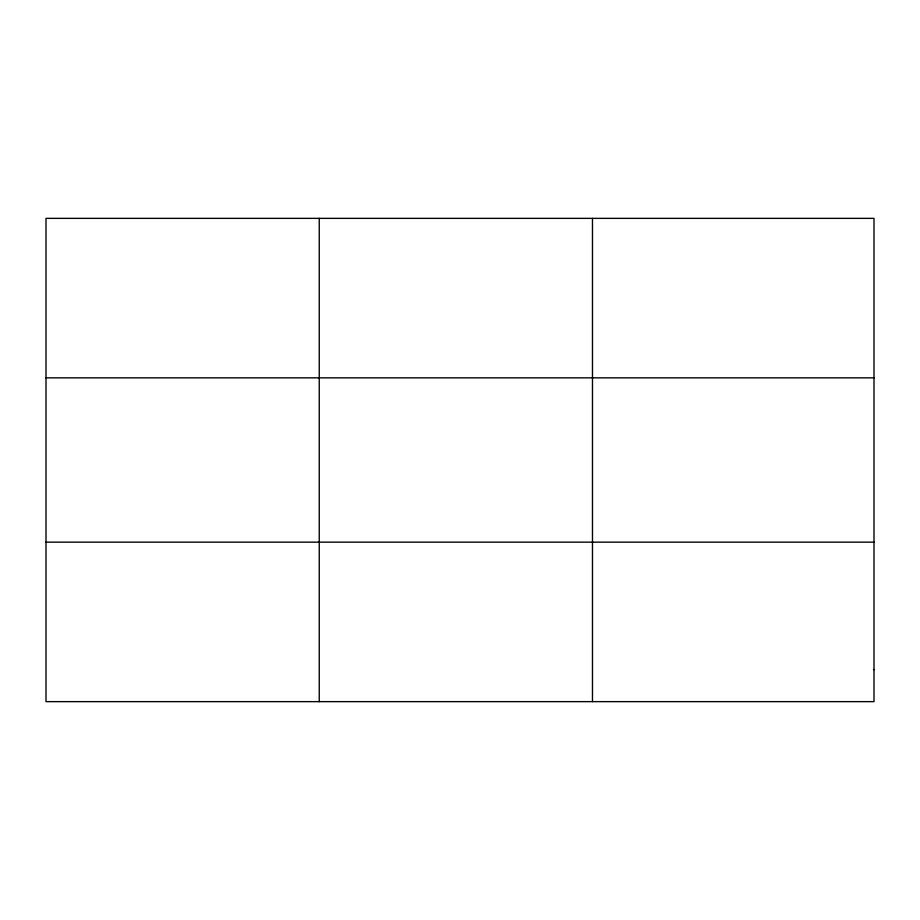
<?xml version="1.0" encoding="UTF-8"?>
<svg xmlns="http://www.w3.org/2000/svg" width="920" height="920" viewBox="0 0 920 920"><rect width="100%" height="100%" fill="white"/><g stroke="black" fill="none" stroke-linecap="round" stroke-linejoin="round"><path stroke-width="1.38" d="M319.24 218.362L319.24 701.638M592.48 218.362L592.48 701.638M46 377.844L874 377.844M46 542.156L874 542.156M874 669.737L874 701.638L46 701.638L46 218.362L874 218.362L874 669.737"/></g></svg>
